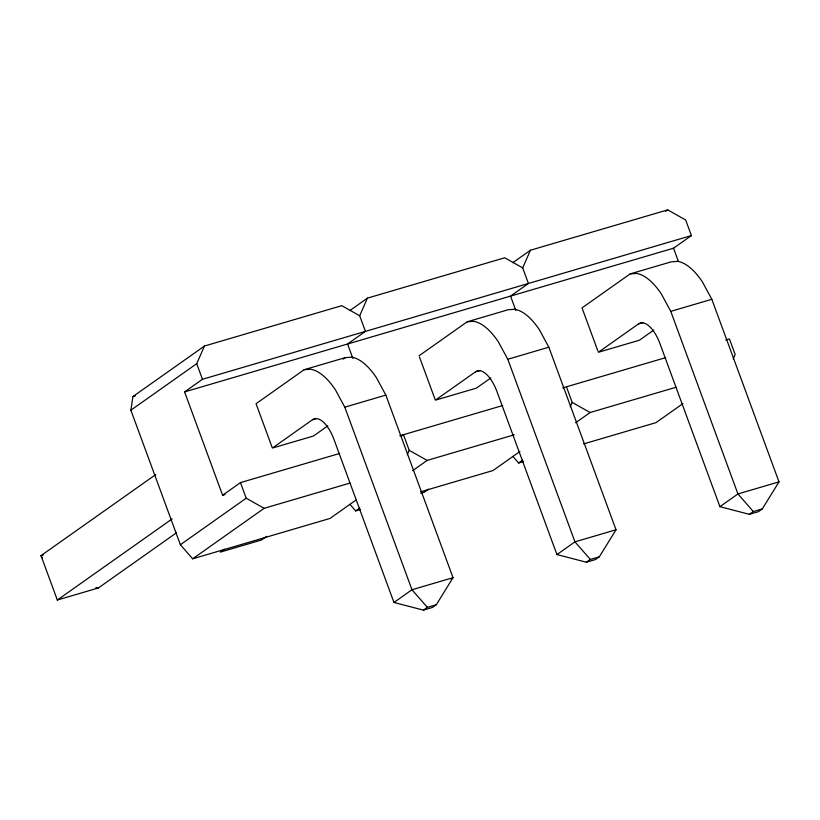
<?xml version="1.0" encoding="UTF-8"?>
<svg xmlns="http://www.w3.org/2000/svg" width="820" height="820" viewBox="0 0 820 820"><rect width="100%" height="100%" fill="white"/><g stroke="black" fill="none" stroke-linecap="round" stroke-linejoin="round"><path stroke-width="1.23" d="M355.89 500.149L329.999 518.445L192.679 558.809L180.379 544.736L130.872 410.195L132.973 396.531L204.446 346.04L341.766 305.675L359.703 315.772L365.443 331.382L347.577 344L352.877 358.422M130.872 410.195L196.718 363.68L204.446 346.04M359.703 315.772L367.432 298.131L504.751 257.777L522.678 267.873L528.428 283.474L510.552 296.102L515.862 310.524M407.263 454.721L409.2 450.313L403.46 434.713L401.472 436.107M522.678 267.873L530.417 250.233L667.726 209.879L685.663 219.975L691.403 235.576L673.538 248.204L184.592 391.909L222.609 495.229L225.059 494.511M570.249 406.822L572.186 402.415L566.446 386.804M733.234 358.924L735.161 354.506L729.421 338.906L725.751 339.982M312.533 419.717A29.828 13.192 73.6 0 1 333.996 439.499L393.959 602.474L423.417 610.121L432.396 607.487L436.332 604.699L453.029 577.68L385.851 395.096L376.503 377.805A66.082 29.223 73.6 0 0 351.636 357.161L345.23 357.643L304.169 369.707L256.055 403.696L272.383 448.079L312.533 419.717L316.161 418.651M419.481 356.997L435.369 400.18L475.518 371.808A29.828 13.192 73.6 0 1 496.981 391.601L556.944 554.566L586.392 562.223L595.381 559.578L599.317 556.8L616.015 529.781L548.836 347.198L539.488 329.906A66.082 29.223 73.6 0 0 514.622 309.263L508.215 309.734L467.144 321.809L419.04 355.798M598.354 352.282L638.503 323.91A29.828 13.192 73.6 0 1 659.967 343.703L719.929 506.668L749.377 514.324L758.367 511.68L762.303 508.902L779 481.873L711.822 299.29L702.473 281.998A66.082 29.223 73.6 0 0 677.607 261.365L671.201 261.836L630.129 273.911L582.026 307.9L597.913 351.083M184.592 391.909L202.458 379.281L691.403 235.576M349.822 310.575L367.432 298.131M155.821 474.513L41 555.642L57.328 600.025L98.4 587.95L176.679 532.641M343.139 359.119L345.23 357.643M512.808 262.677L530.417 250.233M57.328 600.025L172.149 518.906M222.609 495.229L240.475 482.611L339.736 453.439M327.867 425.826L313.455 436.014L273.593 447.73M180.379 544.736L246.215 498.211L264.153 508.308L349.976 483.093M665.655 211.334L667.726 209.879M192.679 558.809L264.153 508.308M224.485 549.174L220.313 552.126L261.375 540.052L266.603 536.362M490.852 377.928L476.43 388.116L436.578 399.832M349.925 504.341L355.665 510.901L359.806 507.98M412.634 470.659L427.138 460.409L514.181 434.825M428.542 489.202L424.36 492.154L420.742 493.22M653.827 330.029L639.415 340.208L599.563 351.923M519.911 451.523L492.984 470.547L420.65 491.805M512.91 456.432L518.65 463.003L522.791 460.081M575.62 422.751L590.123 412.511L675.947 387.286M393.959 602.474L411.968 589.744L453.029 577.68L451.02 579.094M682.896 403.614L655.969 422.648L583.635 443.907M423.417 610.121L427.353 607.343L436.332 604.699M556.944 554.566L574.953 541.846L616.015 529.781M586.392 562.223L590.338 559.445L599.317 556.8M719.929 506.668L737.928 493.947L779 481.873M749.377 514.324L753.324 511.536L762.303 508.902M132.973 396.531L135.433 395.804M304.169 369.707L310.565 369.236A66.082 29.223 73.6 0 1 335.441 389.869L344.789 407.161L385.851 395.096M467.144 321.809L473.55 321.337A66.082 29.223 73.6 0 1 498.427 341.971L507.775 359.262L548.836 347.198M630.129 273.911L636.535 273.429A66.082 29.223 73.6 0 1 661.402 294.072L670.76 311.364L711.822 299.29M475.518 371.808L480.356 370.394M638.503 323.91L643.331 322.496M399.781 435.789L502.721 405.531M562.766 387.891L665.707 357.633M43.419 554.935L41 555.642L42.271 557.784M355.665 510.901L360.574 509.466M518.65 463.003L523.549 461.557M95.889 587.561L98.4 587.95M572.186 402.415L590.123 412.511M409.2 450.313L427.138 460.409M753.324 511.536L737.928 493.947L670.76 311.364M590.338 559.445L574.953 541.846L507.775 359.262M427.353 607.343L411.968 589.744L344.789 407.161M673.538 248.204L678.406 261.416M196.718 363.68L202.458 379.281M240.475 482.611L246.215 498.211"/></g></svg>
